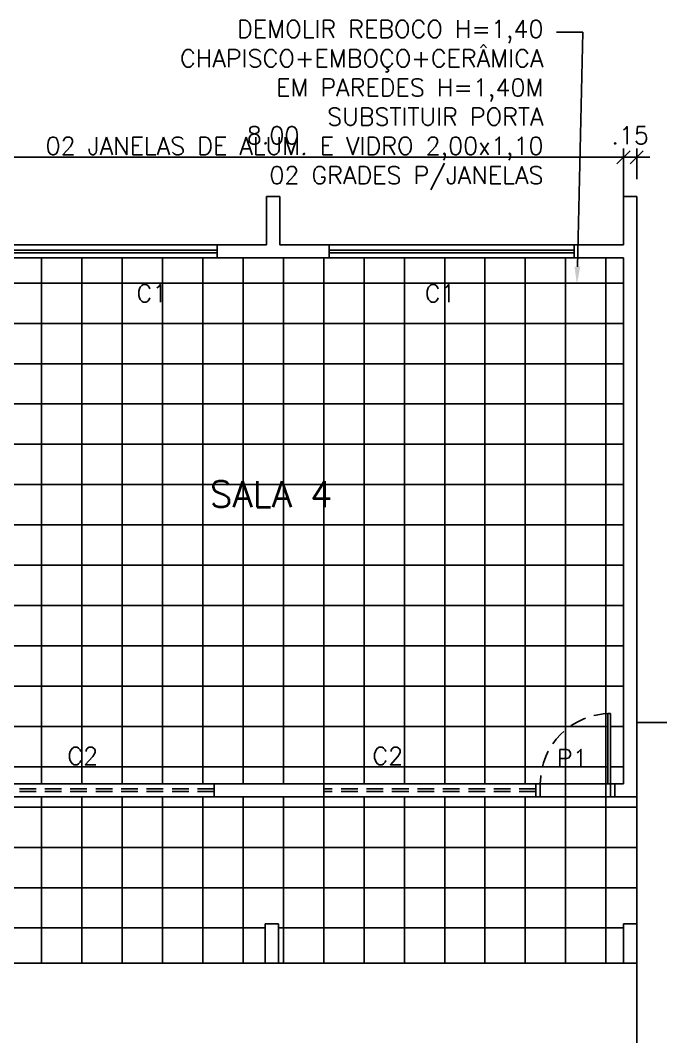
# Model space of a CAD drawing. Header units: millimetres. Extents: x -11 to 499, y 215 to 428.
# Drawn here: x 216.88 to 224.19, y 297.76 to 309.36 of the extents above; entities that cross this region are included whole.
import ezdxf
from ezdxf import colors
from ezdxf.entities.mleader import LeaderData, LeaderLine
from ezdxf.math import Vec2, Vec3

# ---------------------------------------------------------------- set-up
doc = ezdxf.new("R2010")
doc.units = ezdxf.units.MM
doc.linetypes.add('HIDDEN', pattern=[9.525, 6.35, -3.175])
for name, color, linetype in [('ARQ-ALVENARIA', 4, 'Continuous'), ('ARQ-COTAS', 30, 'Continuous'), ('ARQ-ESQ-01', 1, 'Continuous'), ('ARQ-ESQ-02', 2, 'Continuous'), ('ARQ-PISO', 8, 'Continuous'), ('ARQ-PROJ-01', 1, 'HIDDEN'), ('ARQ-TEXTO2', 2, 'Continuous'), ('ARQ-TEXTO3', 3, 'Continuous')]:
    doc.layers.add(name, color=color, linetype=linetype)
doc.styles.add('ROMANS', font='romans.shx')
doc.styles.add('Romans_Anot', font='romans.shx')
doc.dimstyles.new('Escala 1-100', dxfattribs={"dimtxt": 0.2, "dimasz": 0.15, "dimexe": 0.1, "dimexo": 0.2, "dimgap": 0.15, "dimtad": 1, "dimzin": 4, "dimdsep": 46, "dimtxsty": 'Romans_Anot', "dimblk": 'OBLIQUE', "dimcen": 0.25, "dimclrd": 256, "dimclre": 256, "dimclrt": 2, "dimadec": 0, "dimazin": 0, "dimtfac": 1, "dimtix": 1, "dimtmove": 2, "dimatfit": 3, "dimfxl": 1, "dimlwd": -1, "dimlwe": -1, "dimarcsym": 0})
pattern_1 = [(0, (0, 0), (0, 0.46), []), (90, (0, 0), (-0.46, 3e-17), [])]

# ---------------------------------------------------------------- blocks, each defined once
blk = doc.blocks.new('_Oblique')
at = {"color": 0, "linetype": 'ByBlock', "lineweight": -2}
blk.add_line((-0.5, -0.5), (0.5, 0.5), dxfattribs=at)
blk = doc.blocks.new('*D145')
at = {"layer": 'ARQ-COTAS', "ltscale": 0.03, "transparency": 16777216}
for p, q in [((223.762, 306.997), (223.762, 307.896)), ((223.912, 307.547), (223.912, 307.896)), ((223.762, 307.796), (223.612, 307.796)), ((223.912, 307.796), (223.762, 307.796)), ((223.912, 307.796), (224.062, 307.796))]:
    blk.add_line(p, q, dxfattribs=at)
at = {"layer": 'Defpoints', "color": 0, "ltscale": 0.03, "transparency": 16777216}
for p in [(223.762, 307.796), (223.912, 307.347), (223.762, 306.797)]:
    blk.add_point(p, dxfattribs=at)
at = {"layer": 'ARQ-COTAS', "ltscale": 0.03, "transparency": 16777216, "xscale": 0.15, "yscale": 0.15, "zscale": 0.15}
blk.add_blockref('_Oblique', (223.762, 307.796), dxfattribs=at)
at = {"layer": 'ARQ-COTAS', "ltscale": 0.03, "transparency": 16777216, "xscale": 0.15, "yscale": 0.15, "zscale": 0.15, "rotation": 180}
blk.add_blockref('_Oblique', (223.912, 307.796), dxfattribs=at)
at = {"layer": 'ARQ-COTAS', "color": 2, "ltscale": 0.03, "transparency": 16777216, "insert": (223.837, 308.046), "char_height": 0.2, "attachment_point": 5, "style": 'Romans_Anot'}
blk.add_mtext('.15', dxfattribs=at)
blk = doc.blocks.new('*D146')
at = {"layer": 'ARQ-COTAS', "ltscale": 0.03, "transparency": 16777216}
for p, q in [((215.762, 307.547), (215.762, 307.896)), ((223.762, 306.997), (223.762, 307.896)), ((223.762, 307.796), (215.762, 307.796))]:
    blk.add_line(p, q, dxfattribs=at)
at = {"layer": 'Defpoints', "color": 0, "ltscale": 0.03, "transparency": 16777216}
for p in [(215.762, 307.796), (215.762, 307.347), (223.762, 306.797)]:
    blk.add_point(p, dxfattribs=at)
at = {"layer": 'ARQ-COTAS', "ltscale": 0.03, "transparency": 16777216, "xscale": 0.15, "yscale": 0.15, "zscale": 0.15, "rotation": 180}
blk.add_blockref('_Oblique', (215.762, 307.796), dxfattribs=at)
at = {"layer": 'ARQ-COTAS', "ltscale": 0.03, "transparency": 16777216, "xscale": 0.15, "yscale": 0.15, "zscale": 0.15}
blk.add_blockref('_Oblique', (223.762, 307.796), dxfattribs=at)
at = {"layer": 'ARQ-COTAS', "color": 2, "ltscale": 0.03, "transparency": 16777216, "insert": (219.762, 308.046), "char_height": 0.2, "attachment_point": 5, "style": 'Romans_Anot'}
blk.add_mtext('8.00', dxfattribs=at)

msp = doc.modelspace()

# ---------------------------------------------------------------- hatches: boundary and pattern name
at = {"layer": 'ARQ-PISO', "ltscale": 0.03, "transparency": 33554687}
h = msp.add_hatch(dxfattribs=at)
h.set_pattern_fill('_USER', color=256, scale=0.46, double=1, pattern_type=0)
h.set_pattern_definition(pattern_1)
h.paths.add_polyline_path([(223.762, 306.647), (223.2, 306.647), (220.4, 306.647), (219.125, 306.647), (216.325, 306.647), (215.762, 306.647), (215.762, 300.647), (216.29, 300.647), (219.09, 300.647), (220.34, 300.647), (222.762, 300.647), (222.812, 300.647, -0.40327), (223.582, 301.447), (223.582, 301.447), (223.612, 301.447), (223.612, 300.647), (223.662, 300.647), (223.762, 300.647)])
h.paths.add_polyline_path([(223.582, 301.447, 0.40327), (222.812, 300.647), (223.582, 300.647)])
h.paths.add_polyline_path([(220.874, 300.813), (221.307, 300.813), (221.307, 301.113), (220.874, 301.113)], flags=24)
h.paths.add_polyline_path([(217.391, 300.813), (217.825, 300.813), (217.825, 301.113), (217.391, 301.113)], flags=24)
h.paths.add_polyline_path([(221.472, 306.093), (221.848, 306.093), (221.848, 306.393), (221.472, 306.393)], flags=24)
h.paths.add_polyline_path([(218.181, 306.093), (218.557, 306.093), (218.557, 306.393), (218.181, 306.393)], flags=24)
h.paths.add_polyline_path([(219.007, 303.726), (220.714, 303.726), (220.714, 304.176), (219.007, 304.176)], flags=24)
h.paths.add_polyline_path([(222.989, 300.789), (223.356, 300.789), (223.356, 301.089), (222.989, 301.089)], flags=24)
h = msp.add_hatch(dxfattribs=at)
h.set_pattern_fill('_USER', color=256, scale=0.46, double=1, pattern_type=0)
h.set_pattern_definition(pattern_1)
h.paths.add_polyline_path([(219.672, 299.047), (219.822, 299.047), (219.822, 298.597), (219.672, 298.597)], flags=16)
h.paths.add_polyline_path([(219.587, 296.997), (220.037, 296.997), (220.037, 296.847), (219.587, 296.847)], flags=16)
h.paths.add_polyline_path([(201.365, 302.463), (205.38, 302.463), (205.38, 303.134), (201.365, 303.134)], flags=24)
h.paths.add_polyline_path([(217.04, 292.709), (217.474, 292.709), (217.474, 293.009), (217.04, 293.009)], flags=24)
h.paths.add_polyline_path([(217.102, 289.091), (217.535, 289.091), (217.535, 289.391), (217.102, 289.391)], flags=24)
h.paths.add_polyline_path([(216.994, 284.658), (217.427, 284.658), (217.427, 284.958), (216.994, 284.958)], flags=24)
h.paths.add_polyline_path([(217.102, 280.941), (217.535, 280.941), (217.535, 281.241), (217.102, 281.241)], flags=24)
h.paths.add_polyline_path([(202.366, 300.779), (204.431, 300.779), (204.431, 301.229), (202.366, 301.229)], flags=24)
h.paths.add_polyline_path([(214.815, 284.953), (216.879, 284.953), (216.879, 285.403), (214.815, 285.403)], flags=25)
h.paths.add_polyline_path([(215.732, 298.597), (223.762, 298.597), (223.762, 299.047), (223.912, 299.047), (223.912, 300.497), (223.662, 300.497), (223.612, 300.497), (223.612, 300.647), (222.812, 300.647), (222.812, 300.497), (222.762, 300.497), (220.34, 300.497), (219.09, 300.497), (216.29, 300.497), (215.512, 300.497), (215.462, 300.497), (215.462, 300.647), (214.662, 300.647), (214.662, 300.497), (214.612, 300.497), (212.19, 300.497), (210.94, 300.497), (208.14, 300.497), (207.612, 300.497), (207.462, 300.497), (207.462, 303.647), (204.613, 303.647), (204.462, 303.647), (204.412, 303.647), (204.412, 303.797), (203.612, 303.797), (203.612, 303.647), (203.562, 303.647), (200.312, 303.647), (200.262, 303.647), (200.262, 303.797), (199.462, 303.797), (199.462, 303.647), (199.412, 303.647), (199.312, 303.647), (199.312, 300.497), (199.062, 300.497), (199.012, 300.497), (199.012, 300.647), (198.212, 300.647), (198.212, 300.497), (198.162, 300.497), (195.74, 300.497), (194.49, 300.497), (191.69, 300.497), (190.912, 300.497), (190.862, 300.497), (190.862, 300.647), (190.062, 300.647), (190.062, 300.497), (190.012, 300.497), (187.59, 300.497), (186.34, 300.497), (183.54, 300.497), (183.012, 300.497), (183.012, 299.047), (183.012, 298.597), (186.952, 298.597), (186.952, 299.047), (187.102, 299.047), (187.102, 298.597), (191.042, 298.597), (191.042, 299.047), (191.192, 299.047), (191.192, 298.597), (199.222, 298.597), (199.222, 299.047), (199.372, 299.047), (199.372, 298.597), (203.312, 298.597), (203.312, 299.047), (203.462, 299.047), (203.462, 298.597), (207.402, 298.597), (207.402, 299.047), (207.552, 299.047), (207.552, 298.597), (211.492, 298.597), (211.492, 299.047), (211.642, 299.047), (211.642, 298.597), (215.582, 298.597), (215.582, 299.047), (215.732, 299.047)])
h.paths.add_polyline_path([(223.462, 296.997), (215.712, 296.997), (215.712, 295.097), (216.162, 295.097), (216.162, 294.947), (215.712, 294.947), (215.712, 290.929), (216.162, 290.929), (216.162, 290.779), (215.712, 290.779), (215.712, 286.947), (216.162, 286.947), (216.162, 286.797), (215.712, 286.797), (215.712, 283.181), (216.162, 283.181), (216.162, 283.031), (215.712, 283.031), (215.712, 278.797), (216.162, 278.797), (216.162, 278.647), (217.612, 278.647), (217.612, 279.357), (217.612, 282.157), (217.612, 283.437), (217.612, 285.797), (217.612, 285.847), (217.762, 285.847), (217.762, 286.647), (217.612, 286.647), (217.612, 286.697), (217.612, 287.507), (217.612, 290.307), (217.612, 291.587), (217.612, 293.947), (217.612, 293.997), (217.762, 293.997), (217.762, 294.797), (217.612, 294.797), (217.612, 294.847), (217.612, 295.097), (223.912, 295.097), (223.912, 296.847), (223.762, 296.847), (223.462, 296.847)])

# ---------------------------------------------------------------- linework, layer by layer
at = {"layer": 'ARQ-ALVENARIA'}
for p, q in [((219.687, 307.347), (219.837, 307.347)), ((219.687, 306.797), (219.687, 307.347)), ((219.837, 307.347), (219.837, 306.797)), ((223.762, 307.347), (223.912, 307.347)), ((223.762, 306.797), (223.762, 307.347)), ((223.912, 307.347), (223.912, 306.797)), ((219.125, 306.797), (219.125, 306.647)), ((219.687, 306.797), (219.125, 306.797)), ((220.4, 306.797), (219.837, 306.797)), ((220.4, 306.797), (220.4, 306.647)), ((223.2, 306.797), (223.2, 306.647)), ((223.762, 306.797), (223.2, 306.797)), ((223.912, 306.797), (223.912, 300.497)), ((220.4, 306.647), (219.125, 306.647)), ((223.762, 306.647), (223.2, 306.647)), ((223.762, 306.647), (223.762, 300.647)), ((219.09, 300.647), (219.09, 300.497)), ((220.34, 300.647), (219.09, 300.647)), ((220.34, 300.647), (220.34, 300.497)), ((222.762, 300.647), (222.762, 300.497)), ((223.762, 300.647), (223.662, 300.647)), ((223.662, 300.647), (223.662, 300.497)), ((217.862, 300.497), (215.512, 300.497)), ((220.34, 300.497), (219.09, 300.497)), ((223.912, 300.497), (223.662, 300.497)), ((219.822, 299.047), (219.672, 299.047)), ((219.672, 299.047), (219.672, 298.597)), ((219.822, 299.047), (219.822, 298.597)), ((223.762, 299.047), (223.762, 298.597)), ((223.912, 299.047), (223.762, 299.047)), ((223.912, 299.047), (223.912, 298.597)), ((219.672, 298.597), (219.822, 298.597)), ((223.762, 298.597), (223.912, 298.597))]:
    msp.add_line(p, q, dxfattribs=at)
at = {"layer": 'ARQ-COTAS', "ltscale": 0.03}
msp.add_lwpolyline([(174.712, 300.497), (199.312, 300.497), (199.312, 303.647), (207.462, 303.647), (207.462, 300.497), (223.912, 300.497)], dxfattribs=at)
at = {"layer": 'ARQ-ESQ-01'}
for p, q in [((219.125, 306.797), (216.325, 306.797)), ((223.2, 306.797), (220.4, 306.797)), ((219.125, 306.647), (216.325, 306.647)), ((223.2, 306.647), (220.4, 306.647)), ((219.09, 300.647), (216.29, 300.647)), ((222.762, 300.647), (220.34, 300.647)), ((219.09, 300.497), (216.29, 300.497)), ((222.762, 300.497), (220.34, 300.497))]:
    msp.add_line(p, q, dxfattribs=at)
at = {"layer": 'ARQ-ESQ-02'}
for p, q in [((219.125, 306.737), (216.325, 306.737)), ((219.125, 306.707), (216.325, 306.707)), ((223.2, 306.737), (220.4, 306.737)), ((223.2, 306.707), (220.4, 306.707))]:
    msp.add_line(p, q, dxfattribs=at)
msp.add_lwpolyline([(223.612, 300.647), (223.612, 301.447), (223.582, 301.447), (223.582, 300.647)], close=True, dxfattribs=at)
for points in [[(222.762, 300.647), (222.812, 300.647), (222.812, 300.497), (222.762, 300.497)], [(223.662, 300.647), (223.612, 300.647), (223.612, 300.497), (223.662, 300.497)]]:
    msp.add_lwpolyline(points, dxfattribs=at)
at = {"layer": 'ARQ-PISO'}
for p, q in [((224.562, 301.347), (223.912, 301.347)), ((223.912, 300.497), (223.912, 295.097))]:
    msp.add_line(p, q, dxfattribs=at)
at = {"layer": 'ARQ-PISO', "ltscale": 0.03}
for p, q in [((223.582, 300.647), (222.812, 300.647)), ((223.912, 298.597), (215.732, 298.597))]:
    msp.add_line(p, q, dxfattribs=at)
at = {"layer": 'ARQ-PROJ-01', "ltscale": 0.03}
for p, q in [((219.09, 300.587), (216.29, 300.587)), ((219.09, 300.557), (216.29, 300.557)), ((222.762, 300.587), (220.34, 300.587)), ((222.762, 300.557), (220.34, 300.557))]:
    msp.add_line(p, q, dxfattribs=at)
msp.add_arc((223.612, 300.647), 0.8, 90, 180, dxfattribs=at)

# ---------------------------------------------------------------- texts
at = {"layer": 'ARQ-TEXTO2', "style": 'ROMANS'}
for s, p in [('C1', (218.202, 306.143)), ('C1', (221.493, 306.143)), ('C2', (217.413, 300.863)), ('C2', (220.895, 300.863)), ('P1', (223.001, 300.839))]:
    msp.add_text(s, height=0.2, dxfattribs=at).set_placement(p)
at = {"layer": 'ARQ-TEXTO3', "style": 'ROMANS'}
msp.add_text('SALA 4', height=0.3, dxfattribs=at).set_placement((219.039, 303.801))

# ---------------------------------------------------------------- dimensions: what is measured, and where the dimension line sits
at = {"layer": 'ARQ-COTAS', "ltscale": 0.03}
for base, p1, p2, picture, middle in [((215.762, 307.796), (223.762, 306.797), (215.762, 307.347), '*D146', (219.762, 308.046)), ((223.762, 307.796), (223.912, 307.347), (223.762, 306.797), '*D145', (223.837, 308.046))]:
    dim = msp.add_linear_dim(base=base, p1=p1, p2=p2, dimstyle='Escala 1-100', dxfattribs=at)
    dim.commit()
    dim.dimension.update_dxf_attribs({"geometry": picture, "text_midpoint": middle})

# ---------------------------------------------------------------- leaders
at = {"layer": 'ARQ-TEXTO2', "ltscale": 0.03}
ml = msp.add_multileader_mtext('Standard', dxfattribs=at)
ml.set_content('DEMOLIR REBOCO H=1,40\\PCHAPISCO+EMBOÇO+CERÂMICA\\P EM PAREDES H=1,40M\\PSUBSTITUIR PORTA\\P02 JANELAS DE ALUM. E VIDRO 2,00x1,10\\P02 GRADES P/JANELAS', color=2, style='Romans_Anot')
ml.set_leader_properties(color=256, linetype='ByLayer', lineweight=-1)
ml.build(insert=Vec2(0, 0))
ml.multileader.update_dxf_attribs({"text_top_attachment_type": 10, "text_bottom_attachment_type": 10, "dogleg_length": 0.3, "arrow_head_size": 0.2})
ctx = ml.context
ctx.base_point, ctx.char_height, ctx.arrow_head_size, ctx.landing_gap_size, ctx.plane_origin = Vec3(216.155, 309.225), 0.2, 0.2, 0.15, Vec3(223.23, 306.347)
ctx.text_align_type = 2
notes = []
notes.append((ctx, [(0, (1, 1, 0), (223.298, 309.225), (-1, 0), 0.3, [(0, [(223.23, 306.347)], 0, [])])]))
ctx.mtext.insert, ctx.mtext.alignment, ctx.mtext.flow_direction = Vec3(222.848, 309.359), 3, 5
for ctx, leaders in notes:
    for number, flags, end, landing, length, lines in leaders:
        leader = LeaderData()
        leader.index, (leader.has_last_leader_line, leader.has_dogleg_vector, leader.attachment_direction) = number, flags
        leader.last_leader_point, leader.dogleg_vector, leader.dogleg_length = Vec3(end), Vec3(landing), length
        for number, points, colour, breaks in lines:
            line = LeaderLine()
            line.index, line.vertices, line.color, line.breaks = number, Vec3.list(points), colors.encode_raw_color(colour), breaks
            leader.lines.append(line)
        ctx.leaders.append(leader)

doc.saveas('drawing.dxf')
